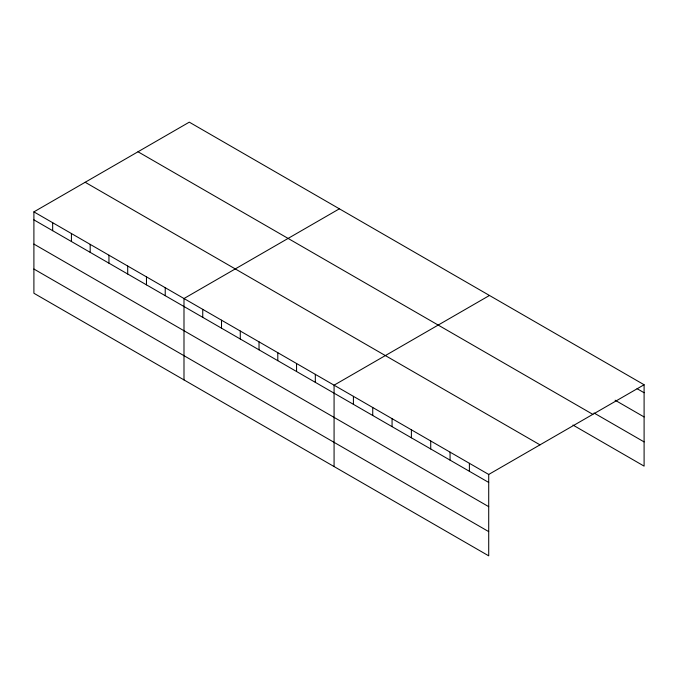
<?xml version="1.0" encoding="UTF-8"?>
<svg xmlns="http://www.w3.org/2000/svg" width="678" height="678" viewBox="0 0 678 678"><rect width="100%" height="100%" fill="white"/><g stroke="black" fill="none" stroke-linecap="round" stroke-linejoin="round"><path stroke-width="1.02" d="M33.9 211.875L488.711 474.456L488.711 555.841L33.9 293.252L33.9 211.875L189.289 122.159L644.1 384.748L644.1 466.125L572.935 425.038M339.373 208.816L183.992 298.523L183.992 379.909M489.465 295.472L334.076 385.18L334.076 466.557M488.711 474.456L644.1 384.748M637.074 388.68L644.1 392.731M615.107 400.215L644.1 416.953M594.021 412.995L644.1 441.903M138.007 151.77L592.826 414.351M85.174 182.272L539.993 444.853M33.9 219.858L488.711 482.448M33.9 244.08L488.711 506.669M33.9 269.03L488.711 531.62M469.388 463.303L469.388 471.286M450.056 452.141L450.056 460.125M430.725 440.98L430.725 448.963M411.393 429.818L411.393 437.81M392.07 418.657L392.07 426.648M372.739 407.503L372.739 415.487M353.408 396.342L353.408 404.325M315.321 374.349L315.321 382.333M296.557 363.518L296.557 371.502M277.794 352.687L277.794 360.671M259.03 341.856L259.03 349.84M240.275 331.025L240.275 339.008M221.511 320.194L221.511 328.177M202.747 309.354L202.747 317.346M165.229 287.692L165.229 295.684M146.465 276.861L146.465 284.853M127.71 266.03L127.71 274.022M108.946 255.199L108.946 263.191M90.182 244.368L90.182 252.36M71.419 233.537L71.419 241.521M52.664 222.706L52.664 230.69"/></g></svg>
